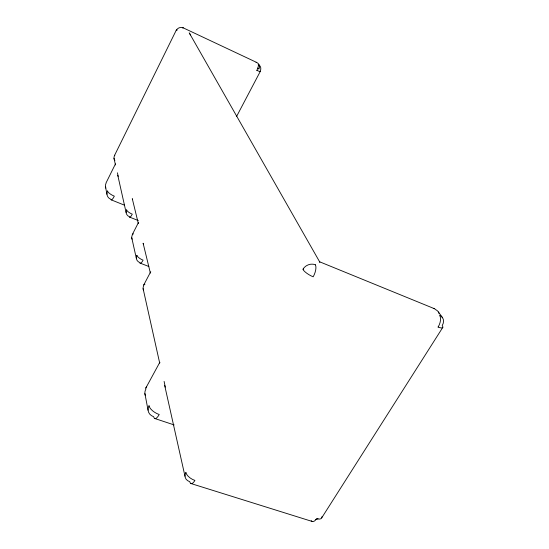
<?xml version="1.0" encoding="UTF-8"?>
<svg xmlns="http://www.w3.org/2000/svg" width="549" height="549" viewBox="0 0 549 549"><rect width="100%" height="100%" fill="white"/><g stroke="black" fill="none" stroke-linecap="round" stroke-linejoin="round"><path stroke-width="0.82" d="M114.508 155.491L176.298 30.147M132.35 234.478L138.321 222.825M143.756 284.965L150.378 272.352M236.516 116.601L260.356 71.301M145.862 387.971L159.828 362.265L159.69 363.102L143.111 288.657M321.721 517.844L442.817 327.355M190.887 483.518L312.086 521.42M154.832 418.523L174.122 424.919M140.043 263.101L148.848 266.485M129.537 217.088L138.307 220.574M111.118 199.815L124.52 205.189M434.472 308.71L319.333 261.674L319.868 262.23L189.185 32.775M182.989 27.745L256.513 62.353M438.411 312.004L442.59 317.768M189.899 33.812L190.428 34.923M117.445 172.791L118.186 176.414M164.11 381.411L165.29 387.12M303.268 268.914L303.439 269.456M117.767 175.255L126.112 212.532M131.76 237.82L136.303 258.16M164.652 385.316L184.986 476.223M114 158.284L115.468 164.947L115.455 163.911L106.135 182.728A6.78 2.1 26.4 0 0 106.053 183.297A6.766 6.231 -9.4 0 0 105.847 188.081M105.456 186.502L106.931 194.257M144.888 393.558L148.052 410.172M132.597 199.342A5.682 1.777 26.9 0 1 132.288 198.697L138.286 223.381A5.977 1.97 27.1 0 1 138.712 222.455M143.474 244.003A6.217 2.134 27.3 0 1 143.117 243.248L150.364 273.038A6.567 2.395 27.6 0 1 150.79 271.865M132.083 239.179A5.957 5.36 -12.9 0 1 132.316 235.047A5.957 2.031 27 0 1 133.482 233.915M143.461 290.119A6.561 5.758 -14 0 1 143.735 285.672A6.54 2.471 27.6 0 1 144.97 284.197M114.892 160.548A5.016 4.68 -10.1 0 1 114.453 155.882A5.037 1.434 26.4 0 1 114.865 155.257M256.04 62.462A5.133 1.517 -65.3 0 1 256.857 62.559A5.106 4.797 -41.1 0 1 258.881 69.105A5.078 0.817 28 0 0 257.79 68.124M182.584 27.903A5.264 1.187 -65.9 0 1 183.249 27.917A5.215 5.078 -38.8 0 0 176.311 30.408A5.243 0.851 27.3 0 1 177.19 30.133M321.92 516.746A8.571 3.96 34.9 0 1 316.615 518.661A8.592 4.069 -75 0 1 311.194 520.726M318.036 518.64A8.379 6.458 -21.3 0 1 315.311 519.649M439.166 313.76A8.935 7.302 -31.9 0 0 435.426 309.567A8.88 4.687 -68 0 0 433.278 308.408M145.416 395.644A9.861 8.235 -14 0 1 145.835 389.255A9.813 4.488 28.9 0 1 146.494 386.983M126.634 209.869A5.662 1.832 26.8 0 0 132.268 214.165A5.641 1.407 -68.1 0 1 129.324 216.663A5.662 5.154 -12.3 0 1 126.634 209.869M185.885 472.524A8.777 7.013 -16 0 0 189.748 481.693A8.969 3.301 -73 0 0 194.916 480.416A8.784 4.399 31.5 0 1 185.885 472.524M136.886 255.306A6.197 5.524 -13.4 0 0 139.789 262.573A6.19 1.688 -68.7 0 0 143.09 260.157A6.19 2.203 27.2 0 1 136.886 255.306M256.843 70.368A5.161 1.53 -65.3 0 0 258.202 64.425A5.133 4.824 -40.9 0 1 260.24 70.999A5.106 0.824 28 0 1 256.843 70.368M315.366 264.776A9.402 8.105 -27.6 0 0 302.876 269.339A9.429 2.779 30 0 0 313.163 276.806A9.395 3.905 -68.1 0 0 315.366 264.776M438.095 327.053A8.969 4.783 -68.1 0 0 439.584 315.318A9.024 7.35 -31.8 0 1 442.206 325.536A9.161 2.491 31.9 0 1 438.095 327.053M107.542 191.011A6.883 6.313 -9.8 0 0 110.884 199.328A6.849 1.572 -68 0 0 114.322 196.165A6.89 2.175 26.4 0 1 107.542 191.011M149.026 405.786A10.06 4.715 29.3 0 0 159.224 414.516A10.218 3.328 -71.4 0 1 153.679 416.718A10.108 8.372 -14.2 0 1 149.026 405.786"/></g></svg>
